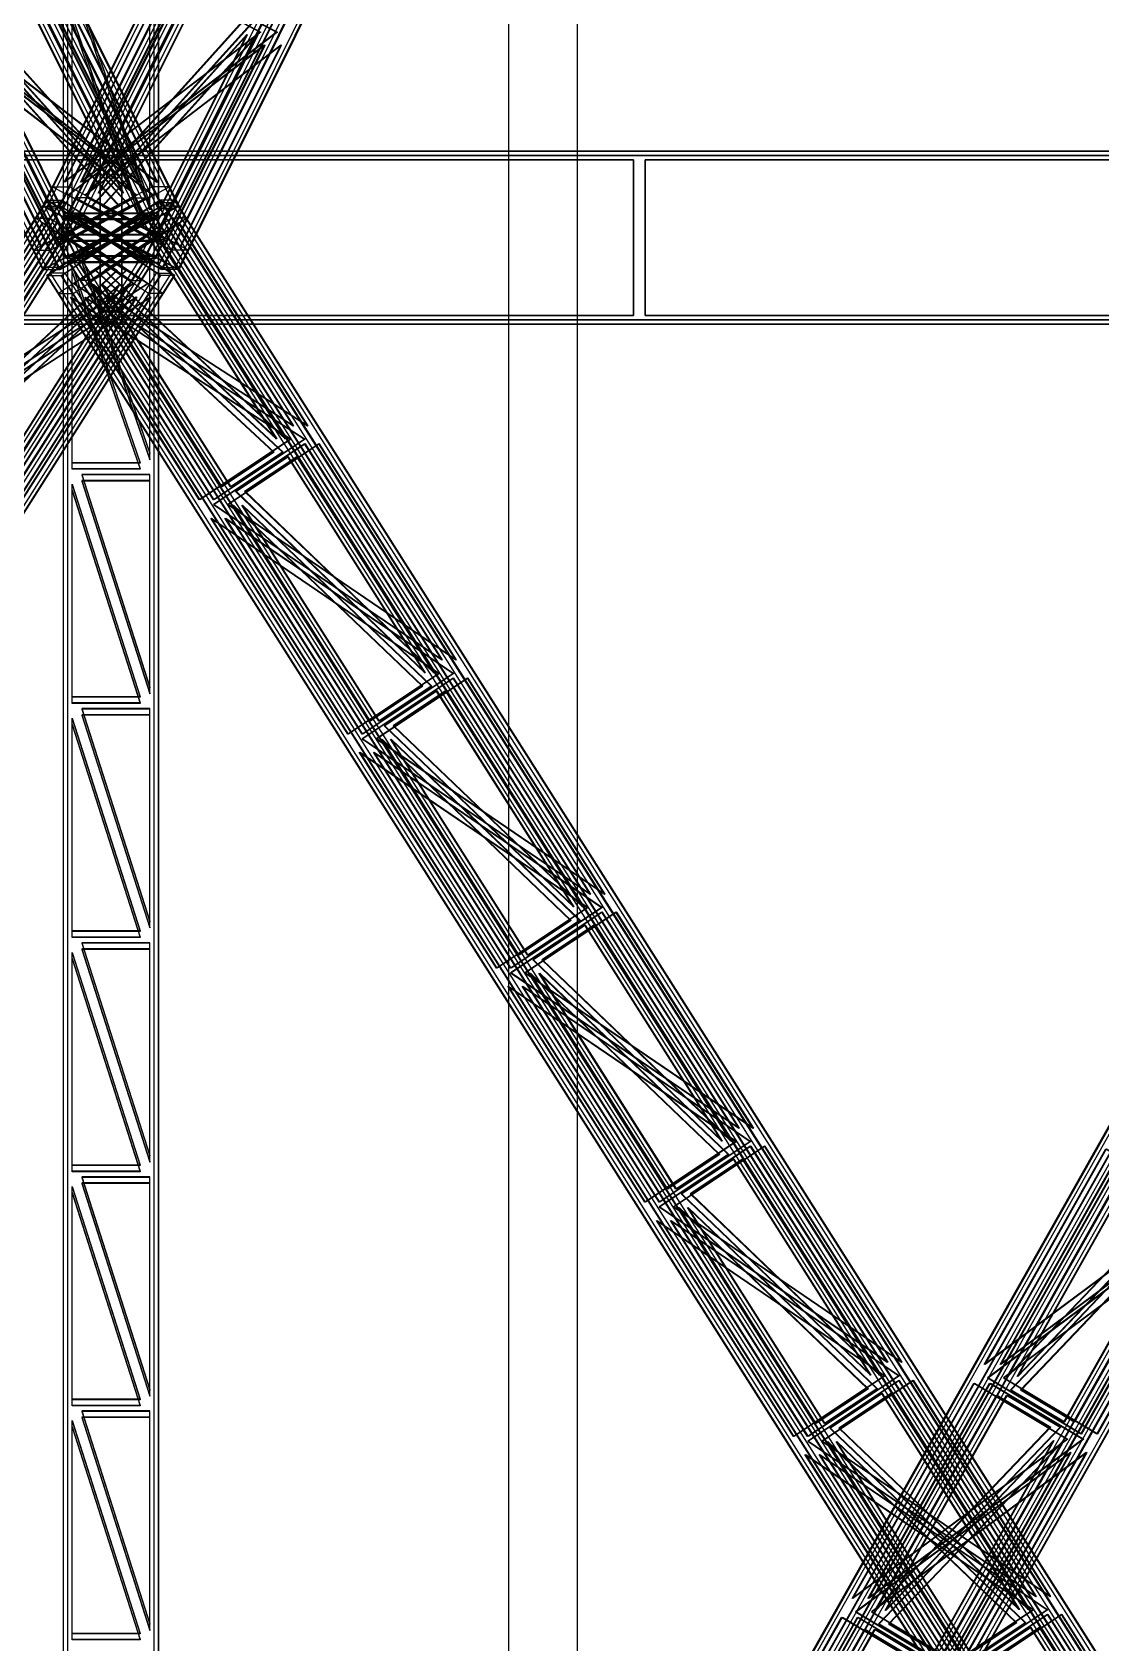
# Model space of a CAD drawing. Header units: millimetres. Extents: x -48000 to 1060615, y -2000 to 333000.
# Drawn here: x -364 to 4582, y 86499 to 93951 of the extents above; entities that cross this region are included whole.
import ezdxf

# ---------------------------------------------------------------- set-up
doc = ezdxf.new("R2010")
doc.units = ezdxf.units.MM
doc.layers.add('D-STR-CORE', color=7, linetype='Continuous', lineweight=25)
doc.layers.add('D-STR-STRC', color=7, linetype='Continuous', lineweight=25)

msp = doc.modelspace()

# ---------------------------------------------------------------- linework, layer by layer
at = {"layer": 'D-STR-CORE'}
msp.add_lwpolyline([(1840, 18300), (2160, 18300), (2160, 224550), (1840, 224550)], close=True, dxfattribs=at)
msp.add_lwpolyline([(1840, 18300), (2160, 18300), (2160, 224550), (1840, 224550)], close=True, dxfattribs=at)
at = {"layer": 'D-STR-STRC'}
for points in [[(234.84, 93146.75), (-315.52, 92853.25), (-6807.48, 105853.25), (-6257.12, 106146.75)], [(238.87, 93146.75), (-311.49, 92853.25), (-6803.45, 105853.25), (-6253.09, 106146.75)], [(311.49, 93146.75), (-238.87, 92853.25), (-6730.84, 105853.25), (-6180.48, 106146.75)], [(315.52, 93146.75), (-234.84, 92853.25), (-6726.8, 105853.25), (-6176.44, 106146.75)], [(-315.52, 93146.75), (234.84, 92853.25), (6726.8, 105853.25), (6176.44, 106146.75)], [(-311.49, 93146.75), (238.87, 92853.25), (6730.84, 105853.25), (6180.48, 106146.75)], [(-238.87, 93146.75), (311.49, 92853.25), (6803.45, 105853.25), (6253.09, 106146.75)], [(-234.84, 93146.75), (315.52, 92853.25), (6807.48, 105853.25), (6257.12, 106146.75)], [(154.11, 93096.3), (-207.06, 92903.7), (-6699.02, 105903.7), (-6337.85, 106096.3)], [(158.15, 93096.3), (-203.03, 92903.7), (-6694.99, 105903.7), (-6333.81, 106096.3)], [(203.03, 93096.3), (-158.15, 92903.7), (-6650.11, 105903.7), (-6288.94, 106096.3)], [(207.06, 93096.3), (-154.11, 92903.7), (-6646.08, 105903.7), (-6284.9, 106096.3)], [(-207.06, 93096.3), (154.11, 92903.7), (6646.08, 105903.7), (6284.9, 106096.3)], [(-203.03, 93096.3), (158.15, 92903.7), (6650.11, 105903.7), (6288.94, 106096.3)], [(-158.15, 93096.3), (203.03, 92903.7), (6694.99, 105903.7), (6333.81, 106096.3)], [(-154.11, 93096.3), (207.06, 92903.7), (6699.02, 105903.7), (6337.85, 106096.3)], [(220, 93014.19), (-220, 93014.19), (-220, 106014.19), (220, 106014.19)], [(220, 93014.19), (-220, 93014.19), (-220, 106014.19), (220, 106014.19)], [(220, 93012.13), (-220, 93012.13), (-220, 106012.13), (220, 106012.13)], [(220, 93012.13), (-220, 93012.13), (-220, 106012.13), (220, 106012.13)], [(220, 92987.87), (-220, 92987.87), (-220, 105987.87), (220, 105987.87)], [(220, 92987.87), (-220, 92987.87), (-220, 105987.87), (220, 105987.87)], [(220, 92985.81), (-220, 92985.81), (-220, 105985.81), (220, 105985.81)], [(220, 92985.81), (-220, 92985.81), (-220, 105985.81), (220, 105985.81)], [(136.1, 93257.26), (-328.35, 94187.3), (-771.22, 93951.13)], [(140.13, 93257.26), (-324.32, 94187.3), (-767.18, 93951.13)], [(212.74, 93257.26), (-251.7, 94187.3), (-694.57, 93951.13)], [(216.78, 93257.26), (-247.67, 94187.3), (-690.54, 93951.13)], [(55.37, 93206.81), (-409.08, 94136.86), (-662.76, 94001.57)], [(59.4, 93206.81), (-405.04, 94136.86), (-658.72, 94001.57)], [(104.28, 93206.81), (-360.16, 94136.86), (-613.85, 94001.57)], [(108.32, 93206.81), (-356.13, 94136.86), (-609.81, 94001.57)], [(-216.78, 93257.26), (247.67, 94187.3), (690.54, 93951.13)], [(-212.74, 93257.26), (251.7, 94187.3), (694.57, 93951.13)], [(-140.13, 93257.26), (324.32, 94187.3), (767.18, 93951.13)], [(-136.1, 93257.26), (328.35, 94187.3), (771.22, 93951.13)], [(-108.32, 93206.81), (356.13, 94136.86), (609.81, 94001.57)], [(-104.28, 93206.81), (360.16, 94136.86), (613.85, 94001.57)], [(-59.4, 93206.81), (405.04, 94136.86), (658.72, 94001.57)], [(-55.37, 93206.81), (409.08, 94136.86), (662.76, 94001.57)], [(180, 93157.98), (180, 94070.26), (-135, 94070.26)], [(180, 93157.98), (180, 94070.26), (-135, 94070.26)], [(180, 93155.92), (180, 94068.19), (-135, 94068.19)], [(180, 93155.92), (180, 94068.19), (-135, 94068.19)], [(135, 93113.36), (-180, 93113.36), (-180, 94025.63)], [(135, 93113.36), (-180, 93113.36), (-180, 94025.63)], [(135, 93111.29), (-180, 93111.29), (-180, 94023.57)], [(135, 93111.29), (-180, 93111.29), (-180, 94023.57)], [(135, 93087.04), (-180, 93087.04), (-180, 93999.31)], [(135, 93087.04), (-180, 93087.04), (-180, 93999.31)], [(135, 93084.97), (-180, 93084.97), (-180, 93997.25)], [(135, 93084.97), (-180, 93084.97), (-180, 93997.25)], [(180, 93131.66), (180, 94043.94), (-135, 94043.94)], [(180, 93131.66), (180, 94043.94), (-135, 94043.94)], [(180, 93129.6), (180, 94041.87), (-135, 94041.87)], [(180, 93129.6), (180, 94041.87), (-135, 94041.87)], [(36.64, 93146.19), (-217.04, 93010.9), (-681.49, 93940.95)], [(40.68, 93146.19), (-213.01, 93010.9), (-677.45, 93940.95)], [(85.55, 93146.19), (-168.13, 93010.9), (-632.57, 93940.95)], [(89.59, 93146.19), (-164.09, 93010.9), (-628.54, 93940.95)], [(-89.59, 93146.19), (164.09, 93010.9), (628.54, 93940.95)], [(-85.55, 93146.19), (168.13, 93010.9), (632.57, 93940.95)], [(-40.68, 93146.19), (213.01, 93010.9), (677.45, 93940.95)], [(-36.64, 93146.19), (217.04, 93010.9), (681.49, 93940.95)], [(117.37, 93196.63), (-325.5, 92960.46), (-789.95, 93890.5)], [(121.4, 93196.63), (-321.47, 92960.46), (-785.91, 93890.5)], [(194.01, 93196.63), (-248.85, 92960.46), (-713.3, 93890.5)], [(198.05, 93196.63), (-244.82, 92960.46), (-709.27, 93890.5)], [(-198.05, 93196.63), (244.82, 92960.46), (709.27, 93890.5)], [(-194.01, 93196.63), (248.85, 92960.46), (713.3, 93890.5)], [(-121.4, 93196.63), (321.47, 92960.46), (785.91, 93890.5)], [(-117.37, 93196.63), (325.5, 92960.46), (789.95, 93890.5)], [(-14675.35, 93400), (-14675.35, 92600), (14675.35, 92600), (14675.35, 93400)], [(14675.35, 93400), (14675.35, 92600), (-14675.35, 92600), (-14675.35, 93400)], [(-50, 93400), (-50, 93400), (-50, 92600), (-50, 92600)], [(-50, 93400), (-50, 93400), (-50, 92600), (-50, 92600)], [(50, 93400), (50, 93400), (50, 92600), (50, 92600)], [(50, 93400), (50, 93400), (50, 92600), (50, 92600)], [(-2418.39, 93360), (-2418.39, 92640), (-50, 92640), (-50, 93360)], [(-50, 93360), (-50, 92640), (-2418.39, 92640), (-2418.39, 93360)], [(50, 93360), (50, 92640), (2418.39, 92640), (2418.39, 93360)], [(2418.39, 93360), (2418.39, 92640), (50, 92640), (50, 93360)], [(2473.39, 93360), (2473.39, 92640), (4864.28, 92640), (4864.28, 93360)], [(4864.28, 93360), (4864.28, 92640), (2473.39, 92640), (2473.39, 93360)], [(271.14, 93235.61), (190.46, 93235.61), (-359.9, 92942.12), (-279.22, 92942.12)], [(-271.14, 93235.61), (-190.46, 93235.61), (359.9, 92942.12), (279.22, 92942.12)], [(-8546.53, 80174.39), (-8022.58, 79825.61), (227.42, 92825.61), (-296.53, 93174.39)], [(-8543.07, 80174.39), (-8019.12, 79825.61), (230.88, 92825.61), (-293.07, 93174.39)], [(-8480.88, 80174.39), (-7956.93, 79825.61), (293.07, 92825.61), (-230.88, 93174.39)], [(-8477.42, 80174.39), (-7953.47, 79825.61), (296.53, 92825.61), (-227.42, 93174.39)], [(-307.05, 80160.89), (229.83, 79839.11), (7567.5, 92839.11), (7030.62, 93160.89)], [(-303.19, 80160.89), (233.69, 79839.11), (7571.36, 92839.11), (7034.48, 93160.89)], [(-296.53, 93174.39), (-227.42, 93174.39), (-211.05, 93163.49), (-280.16, 93163.49)], [(-296.53, 93174.39), (-227.42, 93174.39), (296.53, 92825.61), (227.42, 92825.61)], [(8477.42, 80174.39), (7953.47, 79825.61), (-296.53, 92825.61), (227.42, 93174.39)], [(296.53, 93174.39), (227.42, 93174.39), (-296.53, 92825.61), (-227.42, 92825.61)], [(8480.88, 80174.39), (7956.93, 79825.61), (-293.07, 92825.61), (230.88, 93174.39)], [(109.74, 93185.17), (162.68, 93185.17), (-198.49, 92992.56), (-251.44, 92992.56)], [(-233.69, 80160.89), (303.19, 79839.11), (7640.86, 92839.11), (7103.99, 93160.89)], [(8543.07, 80174.39), (8019.12, 79825.61), (-230.88, 92825.61), (293.07, 93174.39)], [(-229.83, 80160.89), (307.05, 79839.11), (7644.72, 92839.11), (7107.85, 93160.89)], [(8546.53, 80174.39), (8022.58, 79825.61), (-227.42, 92825.61), (296.53, 93174.39)], [(-109.74, 93185.17), (-162.68, 93185.17), (198.49, 92992.56), (251.44, 92992.56)], [(296.53, 93174.39), (227.42, 93174.39), (211.05, 93163.49), (280.16, 93163.49)], [(-8444.6, 80114.44), (-8100.75, 79885.56), (149.25, 92885.56), (-194.6, 93114.44)], [(-8441.14, 80114.44), (-8097.3, 79885.56), (152.7, 92885.56), (-191.14, 93114.44)], [(-8402.7, 80114.44), (-8058.86, 79885.56), (191.14, 92885.56), (-152.7, 93114.44)], [(-8399.25, 80114.44), (-8055.4, 79885.56), (194.6, 92885.56), (-149.25, 93114.44)], [(-349.74, 93090.54), (-280.63, 93090.54), (243.32, 92741.77), (174.21, 92741.77)], [(-315.52, 93146.75), (-234.84, 93146.75), (-217.64, 93137.58), (-298.32, 93137.58)], [(-315.52, 93146.75), (-234.84, 93146.75), (315.52, 92853.25), (234.84, 92853.25)], [(315.52, 93146.75), (234.84, 93146.75), (-315.52, 92853.25), (-234.84, 92853.25)], [(349.74, 93090.54), (280.63, 93090.54), (-243.32, 92741.77), (-174.21, 92741.77)], [(220, 93113.36), (220, 93084.97), (-220, 93084.97), (-220, 93113.36)], [(220, 93084.97), (220, 93113.36), (-220, 93113.36), (-220, 93084.97)], [(154.11, 93096.3), (207.06, 93096.3), (-154.11, 92903.7), (-207.06, 92903.7)], [(-154.11, 93096.3), (-207.06, 93096.3), (-189.86, 93087.13), (-136.92, 93087.13)], [(-154.11, 93096.3), (-207.06, 93096.3), (154.11, 92903.7), (207.06, 92903.7)], [(-201.5, 80105.58), (150.82, 79894.42), (7488.5, 92894.42), (7136.17, 93105.58)], [(-197.64, 80105.58), (154.69, 79894.42), (7492.36, 92894.42), (7140.03, 93105.58)], [(8399.25, 80114.44), (8055.4, 79885.56), (-194.6, 92885.56), (149.25, 93114.44)], [(149.25, 93114.44), (194.6, 93114.44), (-149.25, 92885.56), (-194.6, 92885.56)], [(-149.25, 93114.44), (-194.6, 93114.44), (-178.22, 93103.54), (-132.87, 93103.54)], [(-149.25, 93114.44), (-194.6, 93114.44), (149.25, 92885.56), (194.6, 92885.56)], [(8402.7, 80114.44), (8058.86, 79885.56), (-191.14, 92885.56), (152.7, 93114.44)], [(-154.69, 80105.58), (197.64, 79894.42), (7535.32, 92894.42), (7182.99, 93105.58)], [(8441.14, 80114.44), (8097.3, 79885.56), (-152.7, 92885.56), (191.14, 93114.44)], [(-150.82, 80105.58), (201.5, 79894.42), (7539.18, 92894.42), (7186.85, 93105.58)], [(8444.6, 80114.44), (8100.75, 79885.56), (-149.25, 92885.56), (194.6, 93114.44)], [(149.25, 93114.44), (194.6, 93114.44), (178.22, 93103.54), (132.87, 93103.54)], [(154.11, 93096.3), (207.06, 93096.3), (189.86, 93087.13), (136.92, 93087.13)], [(315.52, 93146.75), (234.84, 93146.75), (217.64, 93137.58), (298.32, 93137.58)], [(-912.7, 92130.04), (-316.99, 93068.74), (104.63, 92788.09)], [(-909.25, 92130.04), (-313.54, 93068.74), (108.08, 92788.09)], [(-847.06, 92130.04), (-251.34, 93068.74), (170.28, 92788.09)], [(-843.6, 92130.04), (-247.89, 93068.74), (173.73, 92788.09)], [(-810.77, 92070.1), (-215.06, 93008.8), (26.45, 92848.03)], [(-807.32, 92070.1), (-211.61, 93008.8), (29.9, 92848.03)], [(-768.88, 92070.1), (-173.17, 93008.8), (68.34, 92848.03)], [(-765.42, 92070.1), (-169.71, 93008.8), (71.8, 92848.03)], [(-202.46, 93030.6), (-247.81, 93030.6), (96.04, 92801.71), (141.39, 92801.71)], [(-200, 93015.29), (-200, 92984.71), (-220, 92984.71), (-220, 93015.29)], [(220, 80015.29), (-220, 80015.29), (-220, 93015.29), (220, 93015.29)], [(220, 93015.29), (220, 92984.71), (-220, 92984.71), (-220, 93015.29)], [(-200, 92984.71), (-200, 93015.29), (-220, 93015.29), (-220, 92984.71)], [(220, 80015.29), (-220, 80015.29), (-220, 93015.29), (220, 93015.29)], [(220, 92984.71), (220, 93015.29), (-220, 93015.29), (-220, 92984.71)], [(-200, 93014.19), (-200, 92985.81), (-220, 92985.81), (-220, 93014.19)], [(220, 93014.19), (220, 92985.81), (-220, 92985.81), (-220, 93014.19)], [(-200, 92985.81), (-200, 93014.19), (-220, 93014.19), (-220, 92985.81)], [(220, 92985.81), (220, 93014.19), (-220, 93014.19), (-220, 92985.81)], [(220, 80013.07), (-220, 80013.07), (-220, 93013.07), (220, 93013.07)], [(220, 80013.07), (-220, 80013.07), (-220, 93013.07), (220, 93013.07)], [(843.6, 92130.04), (247.89, 93068.74), (-173.73, 92788.09)], [(847.06, 92130.04), (251.34, 93068.74), (-170.28, 92788.09)], [(202.46, 93030.6), (247.81, 93030.6), (-96.04, 92801.71), (-141.39, 92801.71)], [(909.25, 92130.04), (313.54, 93068.74), (-108.08, 92788.09)], [(912.7, 92130.04), (316.99, 93068.74), (-104.63, 92788.09)], [(765.42, 92070.1), (169.71, 93008.8), (-71.8, 92848.03)], [(768.88, 92070.1), (173.17, 93008.8), (-68.34, 92848.03)], [(807.32, 92070.1), (211.61, 93008.8), (-29.9, 92848.03)], [(810.77, 92070.1), (215.06, 93008.8), (-26.45, 92848.03)], [(220, 93015.29), (220, 92984.71), (200, 92984.71), (200, 93015.29)], [(220, 92984.71), (220, 93015.29), (200, 93015.29), (200, 92984.71)], [(220, 93014.19), (220, 92985.81), (200, 92985.81), (200, 93014.19)], [(220, 92985.81), (220, 93014.19), (200, 93014.19), (200, 92985.81)], [(220, 79986.93), (-220, 79986.93), (-220, 92986.93), (220, 92986.93)], [(220, 79986.93), (-220, 79986.93), (-220, 92986.93), (220, 92986.93)], [(220, 79984.71), (-220, 79984.71), (-220, 92984.71), (220, 92984.71)], [(220, 79984.71), (-220, 79984.71), (-220, 92984.71), (220, 92984.71)], [(-217.64, 92862.42), (-298.32, 92862.42), (-315.52, 92853.25), (-234.84, 92853.25)], [(220, 92916.26), (220, 92885.68), (-220, 92885.68), (-220, 92916.26)], [(220, 92885.68), (220, 92916.26), (-220, 92916.26), (-220, 92885.68)], [(-189.86, 92912.87), (-136.92, 92912.87), (-154.11, 92903.7), (-207.06, 92903.7)], [(-178.22, 92896.46), (-132.87, 92896.46), (-149.25, 92885.56), (-194.6, 92885.56)], [(135, 91959.19), (-180, 91959.19), (-180, 92871.7)], [(135, 91959.19), (-180, 91959.19), (-180, 92871.7)], [(135, 91956.97), (-180, 91956.97), (-180, 92869.47)], [(135, 91956.97), (-180, 91956.97), (-180, 92869.47)], [(180, 92003.75), (180, 92916.26), (-135, 92916.26)], [(180, 92003.75), (180, 92916.26), (-135, 92916.26)], [(180, 92001.53), (180, 92914.04), (-135, 92914.04)], [(180, 92001.53), (180, 92914.04), (-135, 92914.04)], [(180, 91975.4), (180, 92887.91), (-135, 92887.91)], [(180, 91975.4), (180, 92887.91), (-135, 92887.91)], [(180, 91973.17), (180, 92885.68), (-135, 92885.68)], [(180, 91973.17), (180, 92885.68), (-135, 92885.68)], [(178.22, 92896.46), (132.87, 92896.46), (149.25, 92885.56), (194.6, 92885.56)], [(189.86, 92912.87), (136.92, 92912.87), (154.11, 92903.7), (207.06, 92903.7)], [(217.64, 92862.42), (298.32, 92862.42), (315.52, 92853.25), (234.84, 92853.25)], [(-797.88, 92007.84), (-556.37, 91847.08), (39.35, 92785.78)], [(-794.42, 92007.84), (-552.91, 91847.08), (42.8, 92785.78)], [(-755.98, 92007.84), (-514.47, 91847.08), (81.24, 92785.78)], [(-752.53, 92007.84), (-511.02, 91847.08), (84.7, 92785.78)], [(-211.05, 92836.51), (-280.16, 92836.51), (-296.53, 92825.61), (-227.42, 92825.61)], [(135, 91930.83), (-180, 91930.83), (-180, 92843.34)], [(135, 91930.83), (-180, 91930.83), (-180, 92843.34)], [(135, 91928.61), (-180, 91928.61), (-180, 92841.12)], [(135, 91928.61), (-180, 91928.61), (-180, 92841.12)], [(752.53, 92007.84), (511.02, 91847.08), (-84.7, 92785.78)], [(755.98, 92007.84), (514.47, 91847.08), (-81.24, 92785.78)], [(794.42, 92007.84), (552.91, 91847.08), (-42.8, 92785.78)], [(797.88, 92007.84), (556.37, 91847.08), (-39.35, 92785.78)], [(211.05, 92836.51), (280.16, 92836.51), (296.53, 92825.61), (227.42, 92825.61)], [(-899.81, 92067.79), (-478.19, 91787.14), (117.52, 92725.83)], [(-896.35, 92067.79), (-474.73, 91787.14), (120.98, 92725.83)], [(-834.16, 92067.79), (-412.54, 91787.14), (183.17, 92725.83)], [(-830.7, 92067.79), (-409.09, 91787.14), (186.63, 92725.83)], [(830.7, 92067.79), (409.09, 91787.14), (-186.63, 92725.83)], [(834.16, 92067.79), (412.54, 91787.14), (-183.17, 92725.83)], [(896.35, 92067.79), (474.73, 91787.14), (-120.98, 92725.83)], [(899.81, 92067.79), (478.19, 91787.14), (-117.52, 92725.83)], [(1531.1, 91046.71), (896.81, 92046.2), (475.19, 91765.54)], [(1534.56, 91046.71), (900.27, 92046.2), (478.65, 91765.54)], [(1596.75, 91046.71), (962.46, 92046.2), (540.84, 91765.54)], [(1600.2, 91046.71), (965.91, 92046.2), (544.3, 91765.54)], [(1452.92, 90986.77), (818.63, 91986.25), (577.12, 91825.49)], [(1456.38, 90986.77), (822.09, 91986.25), (580.58, 91825.49)], [(1494.82, 90986.77), (860.53, 91986.25), (619.02, 91825.49)], [(1498.27, 90986.77), (863.98, 91986.25), (622.47, 91825.49)], [(180, 90920.42), (180, 91904.72), (-135, 91904.72)], [(180, 90920.42), (180, 91904.72), (-135, 91904.72)], [(180, 90918.2), (180, 91902.5), (-135, 91902.5)], [(180, 90918.2), (180, 91902.5), (-135, 91902.5)], [(135, 90875.86), (-180, 90875.86), (-180, 91860.16)], [(135, 90875.86), (-180, 90875.86), (-180, 91860.16)], [(135, 90873.63), (-180, 90873.63), (-180, 91857.94)], [(135, 90873.63), (-180, 90873.63), (-180, 91857.94)], [(135, 90847.5), (-180, 90847.5), (-180, 91831.8)], [(135, 90847.5), (-180, 90847.5), (-180, 91831.8)], [(135, 90845.28), (-180, 90845.28), (-180, 91829.58)], [(135, 90845.28), (-180, 90845.28), (-180, 91829.58)], [(180, 90892.06), (180, 91876.37), (-135, 91876.37)], [(180, 90892.06), (180, 91876.37), (-135, 91876.37)], [(180, 90889.84), (180, 91874.14), (-135, 91874.14)], [(180, 90889.84), (180, 91874.14), (-135, 91874.14)], [(1440.03, 90924.51), (1198.52, 90763.75), (564.23, 91763.23)], [(1443.48, 90924.51), (1201.97, 90763.75), (567.68, 91763.23)], [(1481.92, 90924.51), (1240.41, 90763.75), (606.12, 91763.23)], [(1485.38, 90924.51), (1243.87, 90763.75), (609.58, 91763.23)], [(1518.2, 90984.46), (1096.59, 90703.8), (462.3, 91703.29)], [(1521.66, 90984.46), (1100.04, 90703.8), (465.75, 91703.29)], [(1583.85, 90984.46), (1162.23, 90703.8), (527.94, 91703.29)], [(1587.31, 90984.46), (1165.69, 90703.8), (531.4, 91703.29)], [(2218.6, 89963.38), (1584.31, 90962.86), (1162.69, 90682.21)], [(2222.06, 89963.38), (1587.77, 90962.86), (1166.15, 90682.21)], [(2284.25, 89963.38), (1649.96, 90962.86), (1228.34, 90682.21)], [(2287.7, 89963.38), (1653.41, 90962.86), (1231.8, 90682.21)], [(2140.42, 89903.43), (1506.13, 90902.92), (1264.62, 90742.16)], [(2143.88, 89903.43), (1509.59, 90902.92), (1268.08, 90742.16)], [(2182.32, 89903.43), (1548.03, 90902.92), (1306.52, 90742.16)], [(2185.77, 89903.43), (1551.48, 90902.92), (1309.97, 90742.16)], [(135, 89792.52), (-180, 89792.52), (-180, 90776.83)], [(135, 89792.52), (-180, 89792.52), (-180, 90776.83)], [(135, 89790.3), (-180, 89790.3), (-180, 90774.6)], [(135, 89790.3), (-180, 89790.3), (-180, 90774.6)], [(180, 89837.09), (180, 90821.39), (-135, 90821.39)], [(180, 89837.09), (180, 90821.39), (-135, 90821.39)], [(180, 89834.86), (180, 90819.17), (-135, 90819.17)], [(180, 89834.86), (180, 90819.17), (-135, 90819.17)], [(180, 89808.73), (180, 90793.03), (-135, 90793.03)], [(180, 89808.73), (180, 90793.03), (-135, 90793.03)], [(180, 89806.51), (180, 90790.81), (-135, 90790.81)], [(180, 89806.51), (180, 90790.81), (-135, 90790.81)], [(135, 89764.17), (-180, 89764.17), (-180, 90748.47)], [(135, 89764.17), (-180, 89764.17), (-180, 90748.47)], [(135, 89761.94), (-180, 89761.94), (-180, 90746.25)], [(135, 89761.94), (-180, 89761.94), (-180, 90746.25)], [(2205.7, 89901.12), (1784.09, 89620.47), (1149.8, 90619.96)], [(2209.16, 89901.12), (1787.54, 89620.47), (1153.25, 90619.96)], [(2271.35, 89901.12), (1849.73, 89620.47), (1215.44, 90619.96)], [(2274.81, 89901.12), (1853.19, 89620.47), (1218.9, 90619.96)], [(2127.53, 89841.18), (1886.02, 89680.41), (1251.73, 90679.9)], [(2130.98, 89841.18), (1889.47, 89680.41), (1255.18, 90679.9)], [(2169.42, 89841.18), (1927.91, 89680.41), (1293.62, 90679.9)], [(2172.88, 89841.18), (1931.37, 89680.41), (1297.08, 90679.9)], [(2906.1, 88880.04), (2271.81, 89879.53), (1850.19, 89598.88)], [(2909.56, 88880.04), (2275.27, 89879.53), (1853.65, 89598.88)], [(2971.75, 88880.04), (2337.46, 89879.53), (1915.84, 89598.88)], [(2975.2, 88880.04), (2340.91, 89879.53), (1919.3, 89598.88)], [(2827.92, 88820.1), (2193.63, 89819.59), (1952.12, 89658.82)], [(2831.38, 88820.1), (2197.09, 89819.59), (1955.58, 89658.82)], [(2869.82, 88820.1), (2235.53, 89819.59), (1994.02, 89658.82)], [(2873.27, 88820.1), (2238.98, 89819.59), (1997.47, 89658.82)], [(180, 88753.75), (180, 89738.06), (-135, 89738.06)], [(180, 88753.75), (180, 89738.06), (-135, 89738.06)], [(180, 88751.53), (180, 89735.83), (-135, 89735.83)], [(180, 88751.53), (180, 89735.83), (-135, 89735.83)], [(135, 88709.19), (-180, 88709.19), (-180, 89693.49)], [(135, 88709.19), (-180, 88709.19), (-180, 89693.49)], [(135, 88706.97), (-180, 88706.97), (-180, 89691.27)], [(135, 88706.97), (-180, 88706.97), (-180, 89691.27)], [(135, 88680.83), (-180, 88680.83), (-180, 89665.14)], [(135, 88680.83), (-180, 88680.83), (-180, 89665.14)], [(135, 88678.61), (-180, 88678.61), (-180, 89662.91)], [(135, 88678.61), (-180, 88678.61), (-180, 89662.91)], [(180, 88725.4), (180, 89709.7), (-135, 89709.7)], [(180, 88725.4), (180, 89709.7), (-135, 89709.7)], [(180, 88723.17), (180, 89707.48), (-135, 89707.48)], [(180, 88723.17), (180, 89707.48), (-135, 89707.48)], [(2815.03, 88757.84), (2573.52, 88597.08), (1939.23, 89596.57)], [(2818.48, 88757.84), (2576.97, 88597.08), (1942.68, 89596.57)], [(2856.92, 88757.84), (2615.41, 88597.08), (1981.12, 89596.57)], [(2860.38, 88757.84), (2618.87, 88597.08), (1984.58, 89596.57)], [(2893.2, 88817.79), (2471.59, 88537.14), (1837.3, 89536.62)], [(2896.66, 88817.79), (2475.04, 88537.14), (1840.75, 89536.62)], [(2958.85, 88817.79), (2537.23, 88537.14), (1902.94, 89536.62)], [(2962.31, 88817.79), (2540.69, 88537.14), (1906.4, 89536.62)], [(3593.6, 87796.71), (2959.31, 88796.2), (2537.69, 88515.54)], [(3597.06, 87796.71), (2962.77, 88796.2), (2541.15, 88515.54)], [(3659.25, 87796.71), (3024.96, 88796.2), (2603.34, 88515.54)], [(3662.7, 87796.71), (3028.41, 88796.2), (2606.8, 88515.54)], [(4042.19, 87786.78), (4604.87, 88783.67), (5036.89, 88524.74)], [(4046.05, 87786.78), (4608.73, 88783.67), (5040.75, 88524.74)], [(4115.55, 87786.78), (4678.23, 88783.67), (5110.25, 88524.74)], [(4119.41, 87786.78), (4682.09, 88783.67), (5114.11, 88524.74)], [(3515.42, 87736.77), (2881.13, 88736.25), (2639.62, 88575.49)], [(3518.88, 87736.77), (2884.59, 88736.25), (2643.08, 88575.49)], [(3557.32, 87736.77), (2923.03, 88736.25), (2681.52, 88575.49)], [(3560.77, 87736.77), (2926.48, 88736.25), (2684.97, 88575.49)], [(4147.74, 87731.47), (4710.42, 88728.37), (4957.89, 88580.05)], [(4151.6, 87731.47), (4714.28, 88728.37), (4961.75, 88580.05)], [(4194.55, 87731.47), (4757.23, 88728.37), (5004.7, 88580.05)], [(4198.41, 87731.47), (4761.1, 88728.37), (5008.56, 88580.05)], [(135, 87625.86), (-180, 87625.86), (-180, 88610.16)], [(135, 87625.86), (-180, 87625.86), (-180, 88610.16)], [(135, 87623.63), (-180, 87623.63), (-180, 88607.94)], [(135, 87623.63), (-180, 87623.63), (-180, 88607.94)], [(180, 87670.42), (180, 88654.72), (-135, 88654.72)], [(180, 87670.42), (180, 88654.72), (-135, 88654.72)], [(180, 87668.2), (180, 88652.5), (-135, 88652.5)], [(180, 87668.2), (180, 88652.5), (-135, 88652.5)], [(180, 87642.06), (180, 88626.37), (-135, 88626.37)], [(180, 87642.06), (180, 88626.37), (-135, 88626.37)], [(180, 87639.84), (180, 88624.14), (-135, 88624.14)], [(180, 87639.84), (180, 88624.14), (-135, 88624.14)], [(135, 87597.5), (-180, 87597.5), (-180, 88581.8)], [(135, 87597.5), (-180, 87597.5), (-180, 88581.8)], [(135, 87595.28), (-180, 87595.28), (-180, 88579.58)], [(135, 87595.28), (-180, 87595.28), (-180, 88579.58)], [(3502.53, 87674.51), (3261.02, 87513.75), (2626.73, 88513.23)], [(3505.98, 87674.51), (3264.47, 87513.75), (2630.18, 88513.23)], [(3544.42, 87674.51), (3302.91, 87513.75), (2668.62, 88513.23)], [(3547.88, 87674.51), (3306.37, 87513.75), (2672.08, 88513.23)], [(4057.98, 87725.26), (4490, 87466.33), (5052.68, 88463.22)], [(4061.84, 87725.26), (4493.86, 87466.33), (5056.54, 88463.22)], [(4131.34, 87725.26), (4563.36, 87466.33), (5126.04, 88463.22)], [(4135.2, 87725.26), (4567.22, 87466.33), (5129.91, 88463.22)], [(4163.53, 87669.95), (4411, 87521.63), (4973.68, 88518.53)], [(4167.39, 87669.95), (4414.86, 87521.63), (4977.54, 88518.53)], [(4210.35, 87669.95), (4457.81, 87521.63), (5020.5, 88518.53)], [(4214.21, 87669.95), (4461.67, 87521.63), (5024.36, 88518.53)], [(3580.7, 87734.46), (3159.09, 87453.8), (2524.8, 88453.29)], [(3584.16, 87734.46), (3162.54, 87453.8), (2528.25, 88453.29)], [(3646.35, 87734.46), (3224.73, 87453.8), (2590.44, 88453.29)], [(3649.81, 87734.46), (3228.19, 87453.8), (2593.9, 88453.29)], [(4281.1, 86713.38), (3646.81, 87712.86), (3225.19, 87432.21)], [(4284.56, 86713.38), (3650.27, 87712.86), (3228.65, 87432.21)], [(4346.75, 86713.38), (3712.46, 87712.86), (3290.84, 87432.21)], [(4350.2, 86713.38), (3715.91, 87712.86), (3294.3, 87432.21)], [(4202.92, 86653.43), (3568.63, 87652.92), (3327.12, 87492.16)], [(4206.38, 86653.43), (3572.09, 87652.92), (3330.58, 87492.16)], [(4244.82, 86653.43), (3610.53, 87652.92), (3369.02, 87492.16)], [(4248.27, 86653.43), (3613.98, 87652.92), (3372.47, 87492.16)], [(3430.72, 86703.45), (3993.4, 87700.34), (4425.42, 87441.41)], [(3434.58, 86703.45), (3997.26, 87700.34), (4429.28, 87441.41)], [(3504.08, 86703.45), (4066.76, 87700.34), (4498.78, 87441.41)], [(3507.94, 86703.45), (4070.62, 87700.34), (4502.64, 87441.41)], [(3536.26, 86648.14), (4098.95, 87645.03), (4346.41, 87496.72)], [(3540.12, 86648.14), (4102.81, 87645.03), (4350.27, 87496.72)], [(3583.08, 86648.14), (4145.76, 87645.03), (4393.23, 87496.72)], [(3586.94, 86648.14), (4149.62, 87645.03), (4397.09, 87496.72)], [(180, 86587.09), (180, 87571.39), (-135, 87571.39)], [(180, 86587.09), (180, 87571.39), (-135, 87571.39)], [(180, 86584.86), (180, 87569.17), (-135, 87569.17)], [(180, 86584.86), (180, 87569.17), (-135, 87569.17)], [(135, 86542.52), (-180, 86542.52), (-180, 87526.83)], [(135, 86542.52), (-180, 86542.52), (-180, 87526.83)], [(135, 86540.3), (-180, 86540.3), (-180, 87524.6)], [(135, 86540.3), (-180, 86540.3), (-180, 87524.6)], [(135, 86514.17), (-180, 86514.17), (-180, 87498.47)], [(135, 86514.17), (-180, 86514.17), (-180, 87498.47)], [(135, 86511.94), (-180, 86511.94), (-180, 87496.25)], [(135, 86511.94), (-180, 86511.94), (-180, 87496.25)], [(180, 86558.73), (180, 87543.03), (-135, 87543.03)], [(180, 86558.73), (180, 87543.03), (-135, 87543.03)], [(180, 86556.51), (180, 87540.81), (-135, 87540.81)], [(180, 86556.51), (180, 87540.81), (-135, 87540.81)], [(4190.03, 86591.18), (3948.52, 86430.41), (3314.23, 87429.9)], [(4193.48, 86591.18), (3951.97, 86430.41), (3317.68, 87429.9)], [(4231.92, 86591.18), (3990.41, 86430.41), (3356.12, 87429.9)], [(4235.38, 86591.18), (3993.87, 86430.41), (3359.58, 87429.9)], [(3552.06, 86586.62), (3799.52, 86438.3), (4362.21, 87435.19)], [(3555.92, 86586.62), (3803.39, 86438.3), (4366.07, 87435.19)], [(3598.87, 86586.62), (3846.34, 86438.3), (4409.02, 87435.19)], [(3602.73, 86586.62), (3850.2, 86438.3), (4412.88, 87435.19)], [(4268.2, 86651.12), (3846.59, 86370.47), (3212.3, 87369.96)], [(4271.66, 86651.12), (3850.04, 86370.47), (3215.75, 87369.96)], [(4333.85, 86651.12), (3912.23, 86370.47), (3277.94, 87369.96)], [(4337.31, 86651.12), (3915.69, 86370.47), (3281.4, 87369.96)], [(3446.51, 86641.92), (3878.53, 86383), (4441.21, 87379.89)], [(3450.37, 86641.92), (3882.39, 86383), (4445.07, 87379.89)], [(3519.87, 86641.92), (3951.89, 86383), (4514.57, 87379.89)], [(3523.73, 86641.92), (3955.75, 86383), (4518.43, 87379.89)], [(2819.24, 85620.11), (3381.92, 86617), (3813.94, 86358.08)], [(2823.1, 85620.11), (3385.79, 86617), (3817.8, 86358.08)], [(2892.6, 85620.11), (3455.29, 86617), (3887.3, 86358.08)], [(2896.46, 85620.11), (3459.15, 86617), (3891.17, 86358.08)], [(4968.6, 85630.04), (4334.31, 86629.53), (3912.69, 86348.88)], [(4972.06, 85630.04), (4337.77, 86629.53), (3916.15, 86348.88)], [(5034.25, 85630.04), (4399.96, 86629.53), (3978.34, 86348.88)], [(5037.7, 85630.04), (4403.41, 86629.53), (3981.8, 86348.88)], [(2924.79, 85564.81), (3487.47, 86561.7), (3734.94, 86413.38)], [(2928.65, 85564.81), (3491.33, 86561.7), (3738.8, 86413.38)], [(2971.61, 85564.81), (3534.29, 86561.7), (3781.76, 86413.38)], [(2975.47, 85564.81), (3538.15, 86561.7), (3785.62, 86413.38)], [(4890.42, 85570.1), (4256.13, 86569.59), (4014.62, 86408.82)], [(4893.88, 85570.1), (4259.59, 86569.59), (4018.08, 86408.82)], [(4932.32, 85570.1), (4298.03, 86569.59), (4056.52, 86408.82)], [(4935.77, 85570.1), (4301.48, 86569.59), (4059.97, 86408.82)]]:
    msp.add_lwpolyline(points, close=True, dxfattribs=at)
for points in [[(217.64, 93137.58), (-6274.32, 106137.58)], [(234.84, 93146.75), (-6257.12, 106146.75)], [(298.32, 93137.58), (-6193.64, 106137.58)], [(315.52, 93146.75), (-6176.44, 106146.75)], [(-315.52, 93146.75), (6176.44, 106146.75)], [(-298.32, 93137.58), (6193.64, 106137.58)], [(-234.84, 93146.75), (6257.12, 106146.75)], [(-217.64, 93137.58), (6274.32, 106137.58)], [(136.92, 93087.13), (-6355.05, 106087.13)], [(154.11, 93096.3), (-6337.85, 106096.3)], [(189.86, 93087.13), (-6302.1, 106087.13)], [(207.06, 93096.3), (-6284.9, 106096.3)], [(-207.06, 93096.3), (6284.9, 106096.3)], [(-189.86, 93087.13), (6302.1, 106087.13)], [(-154.11, 93096.3), (6337.85, 106096.3)], [(-136.92, 93087.13), (6355.05, 106087.13)], [(-220, 93014.19), (-220, 106014.19)], [(-220, 93014.19), (-220, 106014.19)], [(-220, 92985.81), (-220, 105985.81)], [(-220, 92985.81), (-220, 105985.81)], [(-200, 93014.19), (-200, 106014.19)], [(-200, 93014.19), (-200, 106014.19)], [(-200, 92985.81), (-200, 105985.81)], [(-200, 92985.81), (-200, 105985.81)], [(200, 93014.19), (200, 106014.19)], [(200, 93014.19), (200, 106014.19)], [(200, 92985.81), (200, 105985.81)], [(200, 92985.81), (200, 105985.81)], [(220, 93014.19), (220, 106014.19)], [(220, 93014.19), (220, 106014.19)], [(220, 92985.81), (220, 105985.81)], [(220, 92985.81), (220, 105985.81)], [(-207.06, 92903.7), (-6699.02, 105903.7)], [(-189.86, 92912.87), (-6681.82, 105912.87)], [(-154.11, 92903.7), (-6646.08, 105903.7)], [(-136.92, 92912.87), (-6628.88, 105912.87)], [(136.92, 92912.87), (6628.88, 105912.87)], [(154.11, 92903.7), (6646.08, 105903.7)], [(189.86, 92912.87), (6681.82, 105912.87)], [(207.06, 92903.7), (6699.02, 105903.7)], [(-315.52, 92853.25), (-6807.48, 105853.25)], [(-298.32, 92862.42), (-6790.28, 105862.42)], [(-234.84, 92853.25), (-6726.8, 105853.25)], [(-217.64, 92862.42), (-6709.6, 105862.42)], [(217.64, 92862.42), (6709.6, 105862.42)], [(234.84, 92853.25), (6726.8, 105853.25)], [(298.32, 92862.42), (6790.28, 105862.42)], [(315.52, 92853.25), (6807.48, 105853.25)], [(-14675.35, 93400), (14675.35, 93400)], [(14675.35, 93400), (-14675.35, 93400)], [(-14675.35, 93380), (14675.35, 93380)], [(14675.35, 93380), (-14675.35, 93380)], [(-50, 93400), (50, 93400)], [(50, 93400), (-50, 93400)], [(-315.52, 93146.75), (-271.14, 93235.61)], [(-234.84, 93146.75), (-190.46, 93235.61)], [(234.84, 93146.75), (190.46, 93235.61)], [(315.52, 93146.75), (271.14, 93235.61)], [(-8546.53, 80174.39), (-296.53, 93174.39)], [(-8530.16, 80163.49), (-280.16, 93163.49)], [(-8477.42, 80174.39), (-227.42, 93174.39)], [(-8461.05, 80163.49), (-211.05, 93163.49)], [(-349.74, 93090.54), (-296.53, 93174.39)], [(-307.05, 80160.89), (7030.62, 93160.89)], [(-280.63, 93090.54), (-227.42, 93174.39)], [(-229.83, 80160.89), (7107.85, 93160.89)], [(-207.06, 93096.3), (-162.68, 93185.17)], [(-154.11, 93096.3), (-109.74, 93185.17)], [(154.11, 93096.3), (109.74, 93185.17)], [(207.06, 93096.3), (162.68, 93185.17)], [(8461.05, 80163.49), (211.05, 93163.49)], [(8477.42, 80174.39), (227.42, 93174.39)], [(280.63, 93090.54), (227.42, 93174.39)], [(8530.16, 80163.49), (280.16, 93163.49)], [(8546.53, 80174.39), (296.53, 93174.39)], [(349.74, 93090.54), (296.53, 93174.39)], [(-8444.6, 80114.44), (-194.6, 93114.44)], [(-8428.22, 80103.54), (-178.22, 93103.54)], [(-8399.25, 80114.44), (-149.25, 93114.44)], [(-8382.87, 80103.54), (-132.87, 93103.54)], [(-290.27, 80150.83), (7047.4, 93150.83)], [(-247.81, 93030.6), (-194.6, 93114.44)], [(-220, 93014.19), (-220, 93113.36)], [(-220, 93014.19), (-220, 93113.36)], [(-220, 92985.81), (-220, 93084.97)], [(-220, 92985.81), (-220, 93084.97)], [(-213.05, 80150.83), (7124.62, 93150.83)], [(-202.46, 93030.6), (-149.25, 93114.44)], [(-201.5, 80105.58), (7136.17, 93105.58)], [(-184.72, 80095.53), (7152.95, 93095.53)], [(-150.82, 80105.58), (7186.85, 93105.58)], [(-134.05, 80095.53), (7203.63, 93095.53)], [(8382.87, 80103.54), (132.87, 93103.54)], [(8399.25, 80114.44), (149.25, 93114.44)], [(202.46, 93030.6), (149.25, 93114.44)], [(8428.22, 80103.54), (178.22, 93103.54)], [(8444.6, 80114.44), (194.6, 93114.44)], [(247.81, 93030.6), (194.6, 93114.44)], [(220, 93014.19), (220, 93113.36)], [(220, 93014.19), (220, 93113.36)], [(220, 92985.81), (220, 93084.97)], [(220, 92985.81), (220, 93084.97)], [(-220, 80015.29), (-220, 93015.29)], [(-220, 92916.26), (-220, 93015.29)], [(-220, 80015.29), (-220, 93015.29)], [(-220, 92916.26), (-220, 93015.29)], [(-200, 80015.29), (-200, 93015.29)], [(-200, 80015.29), (-200, 93015.29)], [(200, 80015.29), (200, 93015.29)], [(200, 80015.29), (200, 93015.29)], [(220, 80015.29), (220, 93015.29)], [(220, 92916.26), (220, 93015.29)], [(220, 80015.29), (220, 93015.29)], [(220, 92916.26), (220, 93015.29)], [(-315.52, 92853.25), (-359.9, 92942.12)], [(-234.84, 92853.25), (-279.22, 92942.12)], [(-207.06, 92903.7), (-251.44, 92992.56)], [(-220, 79984.71), (-220, 92984.71)], [(-220, 92885.68), (-220, 92984.71)], [(-220, 79984.71), (-220, 92984.71)], [(-220, 92885.68), (-220, 92984.71)], [(-200, 79984.71), (-200, 92984.71)], [(-200, 79984.71), (-200, 92984.71)], [(-154.11, 92903.7), (-198.49, 92992.56)], [(154.11, 92903.7), (198.49, 92992.56)], [(200, 79984.71), (200, 92984.71)], [(200, 79984.71), (200, 92984.71)], [(207.06, 92903.7), (251.44, 92992.56)], [(220, 79984.71), (220, 92984.71)], [(220, 92885.68), (220, 92984.71)], [(220, 79984.71), (220, 92984.71)], [(220, 92885.68), (220, 92984.71)], [(234.84, 92853.25), (279.22, 92942.12)], [(315.52, 92853.25), (359.9, 92942.12)], [(-8117.13, 79896.46), (132.87, 92896.46)], [(-8100.75, 79885.56), (149.25, 92885.56)], [(-8071.78, 79896.46), (178.22, 92896.46)], [(-8055.4, 79885.56), (194.6, 92885.56)], [(8055.4, 79885.56), (-194.6, 92885.56)], [(-141.39, 92801.71), (-194.6, 92885.56)], [(8071.78, 79896.46), (-178.22, 92896.46)], [(8100.75, 79885.56), (-149.25, 92885.56)], [(-96.04, 92801.71), (-149.25, 92885.56)], [(8117.13, 79896.46), (-132.87, 92896.46)], [(96.04, 92801.71), (149.25, 92885.56)], [(134.05, 79904.47), (7471.72, 92904.47)], [(141.39, 92801.71), (194.6, 92885.56)], [(150.82, 79894.42), (7488.5, 92894.42)], [(184.72, 79904.47), (7522.4, 92904.47)], [(201.5, 79894.42), (7539.18, 92894.42)], [(-8038.95, 79836.51), (211.05, 92836.51)], [(-8022.58, 79825.61), (227.42, 92825.61)], [(-7969.84, 79836.51), (280.16, 92836.51)], [(-7953.47, 79825.61), (296.53, 92825.61)], [(7953.47, 79825.61), (-296.53, 92825.61)], [(-243.32, 92741.77), (-296.53, 92825.61)], [(7969.84, 79836.51), (-280.16, 92836.51)], [(8022.58, 79825.61), (-227.42, 92825.61)], [(-174.21, 92741.77), (-227.42, 92825.61)], [(8038.95, 79836.51), (-211.05, 92836.51)], [(174.21, 92741.77), (227.42, 92825.61)], [(213.05, 79849.17), (7550.73, 92849.17)], [(229.83, 79839.11), (7567.5, 92839.11)], [(243.32, 92741.77), (296.53, 92825.61)], [(290.27, 79849.17), (7627.95, 92849.17)], [(307.05, 79839.11), (7644.72, 92839.11)], [(-14675.35, 92620), (14675.35, 92620)], [(14675.35, 92620), (-14675.35, 92620)], [(-14675.35, 92600), (14675.35, 92600)], [(14675.35, 92600), (-14675.35, 92600)], [(-50, 92600), (50, 92600)], [(50, 92600), (-50, 92600)]]:
    msp.add_lwpolyline(points, dxfattribs=at)

doc.saveas('drawing.dxf')
